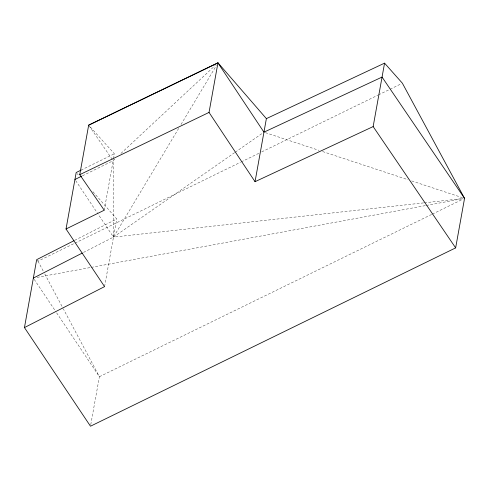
<?xml version="1.0" encoding="UTF-8"?>
<svg xmlns="http://www.w3.org/2000/svg" width="489" height="489" viewBox="0 0 489 489"><rect width="100%" height="100%" fill="white"/><g stroke="black" fill="none" stroke-linecap="round" stroke-linejoin="round"><path stroke-width="0.37" stroke-dasharray="2.44 1.83" d="M104.243 210.215L113.399 159.322M113.527 158.625L114.402 153.766L89.163 125.728M104.573 286.615L116.749 218.968L92.195 190.851M90.758 424.715L99.395 376.707L63.387 308.956M178.674 128.399L113.479 237.11L82.928 252.734M181.028 124.475L216.376 65.532M82.439 175.802L113.148 160.71L115.936 158.112M120.954 153.43L215.16 65.514M234.604 152.641L113.479 237.11L98.228 214.316M235.227 152.207L262.697 133.051M74.67 240.35L116.749 218.968M80.96 170.178L114.402 153.766M37.109 260.172L37.995 261.175L74.304 243.436M74.988 243.1L240.539 162.25M241.224 161.92L259.023 153.228M261.762 151.89L377.844 95.202M378.529 94.866L389.433 89.542M390.118 89.206L401.023 83.882M431.604 214.469L99.395 376.707L56.156 312.135M432.288 214.133L463.175 199.047M37.115 277.385L90.447 267.526M91.198 267.391L425.485 205.594M426.237 205.459L463.046 198.656M423.602 202.892L113.479 237.11L113.148 160.71M424.36 202.813L463.034 198.546M265.393 132.66L318.987 150.343M322.606 151.535L408.064 179.738M411.683 180.93L462.38 197.66M77.176 173.656L78.167 174.787M89.09 125.789L112.293 159.463M75.685 180.612L97.886 213.803M34.206 279.347L55.795 311.591M37.995 261.175L43.356 271.273M44.786 273.962L63.026 308.284"/><path stroke-width="0.73" d="M384.562 63.148L373.15 126.578L255.038 181.688L266.383 118.631L384.562 63.148L402.386 83.216L464.55 198.375L455.644 247.88L90.489 426.219L24.45 327.587L36.669 259.665L73.992 240.698M24.45 327.587L104.573 286.615L66.027 228.993L76.186 172.525L80.96 170.178M66.027 228.993L104.243 210.215L79.75 174.671L88.662 125.166L217.966 62.781L266.383 118.631M255.038 181.688L209.035 112.421L217.966 62.781M33.356 278.082L82.244 253.082M74.933 179.487L81.755 176.132M88.662 125.166L217.947 62.916L263.944 132.177L382.056 77.073L464.55 198.375M79.75 174.671L209.035 112.421M373.15 126.578L455.644 247.88"/></g></svg>
